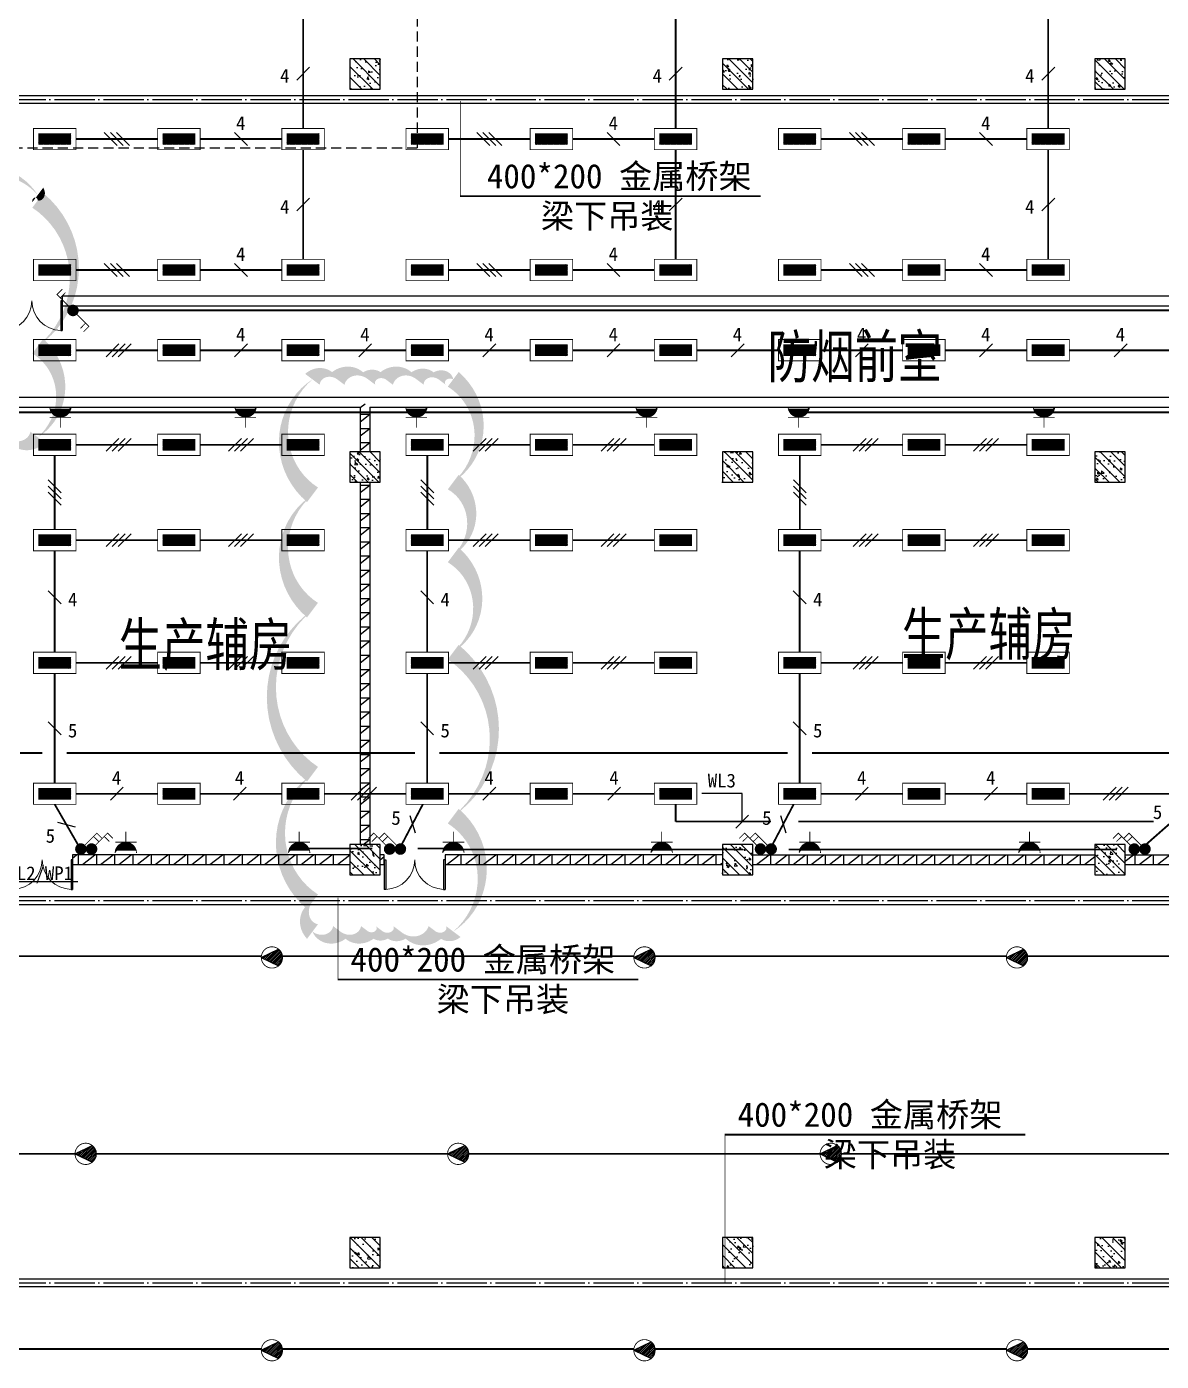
# Model space of a CAD drawing. Header units: millimetres. Extents: x -633009578 to 5705885, y -633235091 to 2571734.
# Drawn here: x 2865463 to 2893484, y 2086050 to 2119006 of the extents above; entities that cross this region are included whole.
import ezdxf

# ---------------------------------------------------------------- set-up
doc = ezdxf.new("R2010")
doc.units = ezdxf.units.MM
doc.header["$LTSCALE"] = 1000
doc.header["$MEASUREMENT"] = 0
doc.linetypes.add('DOTE', pattern=[2.4200000000000004, 2, -0.2, 0.02, -0.2])
doc.linetypes.add('HIDDEN', pattern=[0.375, 0.25, -0.125])
doc.layers.get('0').update_dxf_attribs({"color": 9})
for name, color, linetype in [('3T_WOOD', 21, 'Continuous'), ('A-ABOV(投影线)', 154, 'HIDDEN'), ('A-COLUM(柱)', 255, 'Continuous'), ('A-DOOR(门）', 4, 'Continuous'), ('A-HATH(填充)', 8, 'Continuous'), ('A-TEXT(房间)', 243, 'Continuous'), ('A-WALL(墙)', 255, 'Continuous'), ('DIM_MODI', 6, 'Continuous'), ('电-强电平面-标注', 3, 'Continuous'), ('电-强电平面-线缆', 3, 'Continuous'), ('电-桥架', 4, 'Continuous'), ('设备-插座', 3, 'Continuous'), ('设备-照明', 3, 'Continuous'), ('设备-箱柜', 3, 'Continuous')]:
    doc.layers.add(name, color=color, linetype=linetype)
doc.styles.add('_TCH', font='simhei.ttf', dxfattribs={"width": 0.75, "bigfont": 'hztxt.shx'})
doc.styles.add('ELEC-DIM', font='simhei.ttf')
doc.styles.add('IDQSTYLE', font='simhei.ttf', dxfattribs={"width": 0.707, "bigfont": 'hztxt.shx'})
pattern_1 = [(0, (-1310557.920547368, -13.22285339003429), (0, 350), []), (37.875, (-1310157.920547368, -13.22285339003429), (-169.61527734408, 218.0766567528281), []), (90, (-1310157.920547368, -13.22285339003429), (-450, 2.755455298081545e-14), [])]

# ---------------------------------------------------------------- blocks, each defined once
blk = doc.blocks.new('$DorLib2D$00000002')
for p, q in [((-0.5, -5.684341886080802e-17), (-0.5000000000000007, 0.4875)), ((-0.4750000000000007, 0.4875), (-0.5000000000000007, 0.4875)), ((-0.475, -2.842170943040401e-17), (-0.4750000000000007, 0.4875)), ((0.475, -2.842170943040401e-17), (0.4750000000000007, 0.4875)), ((0.4750000000000007, 0.4875), (0.5000000000000007, 0.4875)), ((0.5, -5.684341886080802e-17), (0.5000000000000007, 0.4875)), ((-0.5, -5.684341886080802e-17), (-0.475, -2.842170943040401e-17)), ((0.5, -5.684341886080802e-17), (0.475, -2.842170943040401e-17))]:
    blk.add_line(p, q)
at = {"lineweight": 13}
for centre, start, end in [((-0.4875, -4.263256414560601e-17), 0, 88.53071641864632), ((0.4875, -4.263256414560601e-17), 91.4692835813537, 180)]:
    blk.add_arc(centre, 0.4875, start, end, dxfattribs=at)
blk = doc.blocks.new('_FZH')
h = blk.add_hatch()
h.set_pattern_fill('钢筋混凝土', color=256, scale=0.1, style=0)
h.set_pattern_definition([(45, (0, 0), (-0.1767766952966369, 0.1767766952966369), []), (50, (0, 0), (0.7172601826007535, -0.06275213498259512), [0.07500000000000001, -0.8250000000000001]), (355, (0, 0), (-0.138751333613, 0.7521921337000119), [0.06, -0.66]), (100.4514, (0.05977168000000001, -0.00522934), (0.5785093817140216, 0.6894395420609536), [0.06374019, -0.701142112]), (46.1842, (0, 0.2), (1.067241048625645, -0.1655190143290181), [0.1125, -1.2375]), (96.6356, (0.088936745, 0.186206693), (0.9346627055487033, 0.9741178709004418), [0.095610288, -1.051713]), (351.1842, (0, 0.2), (0.9346619451336272, 0.9741186009253247), [0.09000000000000001, -0.9900000000000001]), (21, (0.1, 0.15), (0.5969070521184617, -0.4026188906653388), [0.07500000000000001, -0.8250000000000001]), (326, (0.1, 0.15), (0.2433153319215824, 0.7251500450468529), [0.06, -0.66]), (71.4514, (0.149742233, 0.116448394), (0.84022262858149, 0.3225304967099524), [0.06374019, -0.701142112]), (37.50000000000001, (0, 0), (0.01215985531729062, 0.3328938538313115), [0, -0.652, 0, -0.67, 0, -0.6625000000000001]), (7.499999999999999, (0, 0), (0.2630695374421486, 0.3944117118823603), [0, -0.382, 0, -0.637, 0, -0.2525]), (-32.5, (-0.223, 0), (0.533822436172409, -0.02255487173437976), [0, -0.25, 0, -0.78, 0, -1.035]), (-42.5, (-0.323, 0), (0.5831861693423862, 0.1001049823323177), [0, -0.325, 0, -0.518, 0, -0.735])])
h.paths.add_polyline_path([(-0.5, -0.5), (0.5, -0.5), (0.5, 0.5), (-0.5, 0.5)])
blk.add_lwpolyline([(-0.5, -0.5), (0.5, -0.5), (0.5, 0.5), (-0.5, 0.5)], close=True)
blk = doc.blocks.new('9-29-1')
at = {"layer": 'A-HATH(填充)'}
h = blk.add_hatch(dxfattribs=at)
h.set_pattern_fill('空心砖', color=256, scale=100, style=0)
h.set_pattern_definition(pattern_1)
h.paths.add_polyline_path([(1217820.59828838, 1430532.113137866), (1218060.598288303, 1430532.113137866), (1218060.598288144, 1431637.113137873), (1217940.598288316, 1431717.113137871), (1217820.598288449, 1431637.113137874)])
h = blk.add_hatch(dxfattribs=at)
h.set_pattern_fill('空心砖', color=256, scale=100, style=0)
h.set_pattern_definition(pattern_1)
h.paths.add_polyline_path([(1217820.598288388, 1420832.113137866), (1218060.598288337, 1420832.113137866), (1218060.598288335, 1429782.113137866), (1217820.598288335, 1429782.113137866)])
h = blk.add_hatch(dxfattribs=at)
h.set_pattern_fill('空心砖', color=256, scale=100, style=0)
h.set_pattern_definition(pattern_1)
h.paths.add_polyline_path([(1217565.598288357, 1420337.113137866), (1217565.598288357, 1420577.113137873), (1210715.598288081, 1420577.113137853), (1210715.598288081, 1420337.113137874)])
h = blk.add_hatch(dxfattribs=at)
h.set_pattern_fill('空心砖', color=256, scale=100, style=0)
h.set_pattern_definition(pattern_1)
h.paths.add_polyline_path([(1218315.598288357, 1420577.113137872), (1218315.598288357, 1420337.113137872), (1218415.598288589, 1420337.113137874), (1218415.598288589, 1420577.113137872)])
h = blk.add_hatch(dxfattribs=at)
h.set_pattern_fill('空心砖', color=256, scale=100, style=0)
h.set_pattern_definition(pattern_1)
h.paths.add_polyline_path([(1226765.598288357, 1420337.113137866), (1226765.598288357, 1420577.113137866), (1219915.598288589, 1420577.11313787), (1219915.598288589, 1420337.113137874)])
h = blk.add_hatch(dxfattribs=at)
h.set_pattern_fill('空心砖', color=256, scale=100, style=0)
h.set_pattern_definition(pattern_1)
h.paths.add_polyline_path([(1235965.598288357, 1420337.113137866), (1235965.598288357, 1420577.113137866), (1227515.598288357, 1420577.113137866), (1227515.598288357, 1420337.113137866)])
h = blk.add_hatch(dxfattribs=at)
h.set_pattern_fill('空心砖', color=256, scale=100, style=0)
h.set_pattern_definition(pattern_1)
h.paths.add_polyline_path([(1245665.598288357, 1420337.113137866), (1245665.598288357, 1420577.113137866), (1236715.598288357, 1420577.113137866), (1236715.598288357, 1420337.113137866)])
at = {"layer": 'A-ABOV(投影线)'}
blk.add_lwpolyline([(1183727.619383453, 1438041.098957102), (1219238.241420283, 1438036.654649414), (1219238.241420283, 1448487.250465113), (1183727.619383453, 1448491.694772801)], close=True, dxfattribs=at)
at = {"layer": 'A-WALL(墙)'}
for p, q in [((1245920.598288569, 1434377.113137873), (1210460.59828859, 1434377.113137864)), ((1210460.59828859, 1434377.113137864), (1210460.59828859, 1434137.113137859)), ((1210460.59828859, 1434137.113137859), (1246160.598288244, 1434137.11313786)), ((1208740.598288357, 1431637.113137866), (1217820.598288449, 1431637.113137874)), ((1208860.598288334, 1431877.113137874), (1217940.598288357, 1431877.113137866)), ((1217820.598288449, 1431637.113137874), (1217820.598288335, 1430532.113137495)), ((1217940.598288357, 1431877.113137866), (1246160.598288453, 1431877.113137873)), ((1218060.598288144, 1431637.113137873), (1245920.598288148, 1431637.113137873)), ((1218060.598288144, 1431637.113137873), (1218060.598288145, 1430532.113137495)), ((1217820.598288335, 1429782.113137866), (1217820.598288361, 1420832.113137495)), ((1218060.598288335, 1429782.113137866), (1218060.598288338, 1420832.113137495)), ((1217565.598288569, 1420577.113137895), (1210715.598288081, 1420577.113137853)), ((1210715.598288081, 1420577.113137853), (1210715.598288081, 1420337.113137874)), ((1218415.598288589, 1420577.113137872), (1218315.598287918, 1420577.11313893)), ((1218415.598288589, 1420337.113137874), (1218415.598288589, 1420577.113137872)), ((1226765.598288569, 1420577.113137841), (1219915.598288589, 1420577.11313787)), ((1219915.598288589, 1420577.11313787), (1219915.598288589, 1420337.113137874)), ((1227515.598287918, 1420577.113137874), (1235965.598288569, 1420577.113137851)), ((1236715.598288569, 1420577.113137871), (1245665.598287918, 1420577.113137873)), ((1210715.598288081, 1420337.113137874), (1217565.598288569, 1420337.113137876)), ((1218315.598287918, 1420337.113137856), (1218415.598288589, 1420337.113137874)), ((1219915.598288589, 1420337.113137874), (1226765.598288569, 1420337.113137877)), ((1227515.598287918, 1420337.113137874), (1235965.598288569, 1420337.113137863)), ((1236715.598288569, 1420337.113137871), (1245665.598287918, 1420337.113137868))]:
    blk.add_line(p, q, dxfattribs=at)
at = {"layer": 'DIM_MODI'}
for points in [[(1201726.381430959, 1436873.163685239, 0, 450, 0.5), (1201726.381430959, 1433723.163685239, 0, 450, 0.5), (1201726.381430959, 1430890.018079459, 0, 450, 0.5), (1203676.381430959, 1430890.018079459, 0, 450, 0.5), (1205926.381430959, 1430890.018079459, 0, 450, 0.5), (1209076.381430959, 1430890.018079459, 0, 450, 0.5), (1209857.257280068, 1430890.018079459, 0, 450, 0.5), (1209857.257280068, 1433140.018079459, 0, 450, 0.5), (1209857.257280068, 1436740.018079459, 0, 450, 0.5), (1209857.257280068, 1436873.163685239, 0, 450, 0.5), (1207457.257280068, 1436873.163685239, 0, 450, 0.5), (1205657.257280068, 1436873.163685239, 0, 450, 0.5), (1203707.257280068, 1436873.163685239, 0, 450, 0.5), (1201757.257280068, 1436873.163685239, 0, 450, 0.5)], [(1216641.857232352, 1432320.424516912, 0, 450, 0.5), (1216641.857232352, 1429470.424516912, 0, 450, 0.5), (1216641.857232352, 1426620.424516912, 0, 450, 0.5), (1216641.857232352, 1422570.424516912, 0, 450, 0.5), (1216641.857232352, 1419420.424516912, 0, 450, 0.5), (1216641.857232352, 1418684.512314187, 0, 450, 0.5), (1217331.040068962, 1418684.512314187, 0, 450, 0.5), (1218020.222905572, 1418684.512314187, 0, 450, 0.5), (1218382.950714314, 1418684.512314187, 0, 450, 0.5), (1218818.224084805, 1418684.512314187, 0, 450, 0.5), (1219688.770825786, 1418684.512314187, 0, 450, 0.5), (1220118.595078654, 1418684.512314187, 0, 450, 0.5), (1220118.595078654, 1421534.512314187, 0, 450, 0.5), (1220118.595078654, 1425584.512314187, 0, 450, 0.5), (1220118.595078654, 1427984.512314187, 0, 450, 0.5), (1220118.595078654, 1429784.512314187, 0, 450, 0.5), (1220118.595078654, 1432320.424516912, 0, 450, 0.5), (1219755.867269912, 1432320.424516912, 0, 450, 0.5), (1219211.775556799, 1432320.424516912, 0, 450, 0.5), (1218450.04715844, 1432320.424516912, 0, 450, 0.5), (1218014.77378795, 1432320.424516912, 0, 450, 0.5), (1217253.045389591, 1432320.424516912, 0, 450, 0.5)]]:
    blk.add_lwpolyline(points, format="xyseb", close=True, dxfattribs=at)
at = {"layer": 'A-COLUM(柱)', "xscale": 750, "yscale": 750, "zscale": 750, "rotation": 270}
for p in [(1217940.598288357, 1439857.113137866), (1227140.598288357, 1439857.113137866), (1236340.598288357, 1439857.113137866), (1217940.598288357, 1430157.113137866), (1227140.598288357, 1430157.113137866), (1236340.598288357, 1430157.113137866), (1217940.598288357, 1420457.113137866), (1227140.598288357, 1420457.113137866), (1236340.598288357, 1420457.113137866), (1217940.598288357, 1410757.113137866), (1227140.598288357, 1410757.113137866), (1236340.598288357, 1410757.113137866)]:
    blk.add_blockref('_FZH', p, dxfattribs=at)
at = {"layer": 'A-DOOR(门）', "xscale": -1500, "yscale": 1500, "zscale": 1500, "rotation": 180}
blk.add_blockref('$DorLib2D$00000002', (1209710.598288395, 1434257.113137866), dxfattribs=at)
at = {"layer": 'A-DOOR(门）', "extrusion": (0, 0, -1), "xscale": -1500, "yscale": 1500, "zscale": 1500, "rotation": 180}
for p in [(-1209965.598288465, 1420457.113137866), (-1219165.598288465, 1420457.113137866)]:
    blk.add_blockref('$DorLib2D$00000002', p, dxfattribs=at)
at = {"layer": 'A-TEXT(房间)', "style": '_TCH', "width": 0.75}
for s, p in [('防烟前室', (1227880.823983171, 1432359.770504047)), ('生产辅房', (1231190.218454081, 1425504.572088678)), ('生产辅房', (1211850.401547564, 1425247.503696461))]:
    blk.add_text(s, height=1050, dxfattribs=at).set_placement(p)
blk = doc.blocks.new('*X285')
at = {"color": 0, "linetype": 'Continuous'}
for p, q in [((162.2878715788766, 154.9339610545365), (164.4937876543064, 157.1398771299663)), ((159.595646846908, 156.7672197221619), (159.6233466819307, 156.7949195571846)), ((159.6640079704214, 156.5527381332005), (159.9061893944054, 156.7949195571846)), ((159.747532531186, 156.3534199814905), (160.18903210688, 156.7949195571846)), ((159.8446775338837, 156.1677222717137), (160.4718748193546, 156.7949195571846)), ((159.9544025265515, 155.9946045519069), (160.7547175318292, 156.7949195571846)), ((160.0760273856543, 155.833386698535), (161.0375602443038, 156.7949195571846)), ((160.2091522122192, 155.6836688126253), (161.3204029567785, 156.7949195571846)), ((160.3536147760518, 155.5452886639833), (161.6032456692531, 156.7949195571846)), ((160.5094741859558, 155.4183053614127), (161.8860883817277, 156.7949195571846)), ((160.6770167777584, 155.3030052407406), (162.1689310942023, 156.7949195571846)), ((160.8567856433337, 155.1999313938414), (162.451773806677, 156.7949195571846)), ((161.0496413096342, 155.1099443476672), (162.7346165191516, 156.7949195571846)), ((161.2568708631404, 155.0343311886988), (163.0174592316262, 156.7949195571846)), ((161.4803825063601, 154.9750001194438), (163.3003019441008, 156.7949195571846)), ((161.7230685552892, 154.9348434558983), (163.5831446565754, 156.7949195571846)), ((161.9895441276247, 154.9184763157592), (163.86598736905, 156.7949195571846)), ((162.6346011340941, 154.9978478972794), (164.4299008115636, 156.7931475747489)), ((163.0778250055067, 155.1582290562173), (164.2695196526256, 156.3499237033363))]:
    blk.add_line(p, q, dxfattribs=at)
blk = doc.blocks.new('HC001597')
at = {"color": 0, "linetype": 'Continuous', "const_width": 0.2}
for points in [[(0, 1.876521703951876), (0, 4.376521703951876)], [(2.549372027147328, 1.900129832397506), (-2.483025305961492, 1.900129832397506)], [(2.421006983541884, 0), (-2.421006983541884, 0)]]:
    blk.add_lwpolyline(points, dxfattribs=at)
blk.add_lwpolyline([(2.5, -0.6234782960481243, 0.1989123673796542), (1.76776695296634, 1.144288656918215, 0.1989123673796558), (4.205349176516791e-17, 1.876521703951876, 0.1989123673796558), (-1.76776695296634, 1.144288656918216, 0.1989123673796542), (-2.5, -0.6234782960481239)], format="xyb", dxfattribs=at)
at = {"color": 0, "linetype": 'Continuous', "rotation": 180}
blk.add_blockref('*X285', (162.0093508556101, 156.7949195571846), dxfattribs=at)
at = {"color": 0, "style": 'IDQSTYLE', "width": 0.7}
blk.add_attdef('PSFHATT', (4.549372027147328, -0.6234783060481244), '', height=2.5, dxfattribs=at)
blk = doc.blocks.new('*X353')
at = {"color": 0, "linetype": 'Continuous'}
for p, q in [((277.1059544658493, 221.9516255332986), (279.536990929048, 224.3826619964973)), ((277.1059544658493, 222.2344682457732), (279.2541482165735, 224.3826619964973)), ((277.1059544658493, 222.5173109582479), (278.9713055040988, 224.3826619964973)), ((277.1059544658493, 222.8001536707225), (278.6884627916242, 224.3826619964973)), ((277.1059544658493, 223.0829963831971), (278.4056200791496, 224.3826619964973)), ((277.1059544658493, 223.3658390956717), (278.122777366675, 224.3826619964973)), ((277.1059544658493, 223.6486818081463), (277.8399346542004, 224.3826619964973)), ((277.1059544658493, 223.9315245206209), (277.5570919417257, 224.3826619964973)), ((277.1059544658493, 224.2143672330955), (277.2742492292511, 224.3826619964973)), ((277.3198336415227, 221.8826619964973), (279.8198336415227, 224.3826619964973)), ((277.6026763539973, 221.8826619964973), (280.1026763539973, 224.3826619964973)), ((277.8855190664719, 221.8826619964973), (280.3855190664719, 224.3826619964973)), ((278.1683617789465, 221.8826619964973), (280.6683617789466, 224.3826619964973)), ((278.4512044914212, 221.8826619964973), (280.9512044914212, 224.3826619964973)), ((278.7340472038958, 221.8826619964973), (281.2340472038958, 224.3826619964973)), ((279.0168899163704, 221.8826619964973), (281.5168899163704, 224.3826619964973)), ((279.299732628845, 221.8826619964973), (281.799732628845, 224.3826619964973)), ((279.5825753413196, 221.8826619964973), (282.0825753413196, 224.3826619964973)), ((279.8654180537943, 221.8826619964973), (282.3654180537943, 224.3826619964973)), ((280.1482607662689, 221.8826619964973), (282.6482607662689, 224.3826619964973)), ((280.4311034787435, 221.8826619964973), (282.9311034787435, 224.3826619964973)), ((280.7139461912181, 221.8826619964973), (283.2139461912181, 224.3826619964973)), ((280.9967889036927, 221.8826619964973), (283.4967889036927, 224.3826619964973)), ((281.2796316161674, 221.8826619964973), (283.7796316161674, 224.3826619964973)), ((281.5624743286419, 221.8826619964973), (284.062474328642, 224.3826619964973)), ((281.8453170411166, 221.8826619964973), (284.3453170411166, 224.3826619964973)), ((282.1281597535912, 221.8826619964973), (284.6059544658494, 224.3604567087555)), ((282.4110024660658, 221.8826619964973), (284.6059544658494, 224.0776139962809)), ((282.6938451785405, 221.8826619964973), (284.6059544658494, 223.7947712838063)), ((282.976687891015, 221.8826619964973), (284.6059544658494, 223.5119285713317)), ((283.2595306034897, 221.8826619964973), (284.6059544658494, 223.229085858857)), ((283.5423733159643, 221.8826619964973), (284.6059544658494, 222.9462431463824)), ((283.8252160284389, 221.8826619964973), (284.6059544658494, 222.6634004339078)), ((284.1080587409135, 221.8826619964973), (284.6059544658494, 222.3805577214332)), ((284.3909014533882, 221.8826619964973), (284.6059544658494, 222.0977150089586))]:
    blk.add_line(p, q, dxfattribs=at)
blk = doc.blocks.new('HC000062')
at = {"color": 0, "linetype": 'Continuous', "const_width": 0.2}
for points in [[(-4.97662087547036, 2.499999999999943), (5.023379124529697, 2.499999999999943), (5.023379124529697, -2.500000000000057), (-4.97662087547036, -2.500000000000057), (-4.97662087547036, 2.499999999999943)], [(-3.72662087547036, 1.25), (-3.72662087547036, -1.250000000000057), (3.773379124529697, -1.250000000000057), (3.773379124529697, 1.25), (-3.72662087547036, 1.25)]]:
    blk.add_lwpolyline(points, dxfattribs=at)
at = {"color": 0, "linetype": 'Continuous'}
blk.add_blockref('*X353', (-280.8325753413197, -223.1326619964974), dxfattribs=at)
at = {"color": 0, "style": 'IDQSTYLE', "width": 0.7}
blk.add_attdef('PSFHATT', (7.023379124529697, -2.500000000000057), '', height=2.5, dxfattribs=at)
blk = doc.blocks.new('*X157')
at = {"color": 0, "linetype": 'Continuous'}
for p, q in [((261.9988066744281, 135.850956910748), (263.2375091559566, 137.0896593922765)), ((262.0234026256783, 135.5927101495236), (263.4957559171792, 137.0650634410244)), ((262.0463461952987, 136.1813391440932), (262.9071269225657, 137.0421198713602)), ((262.0884022348038, 135.3748670461744), (263.7135990205094, 137.00006383188)), ((262.1829592200917, 135.1865813189878), (263.9018847477136, 136.9055068466096)), ((262.3023466942452, 135.0231260806666), (264.0653399860179, 136.7861193724393)), ((262.4446987243758, 134.8826353983226), (264.205830668362, 136.6437673423088)), ((262.6100901587723, 134.7651841202445), (264.3232819464568, 136.478375907929)), ((262.8005700291263, 134.6728212781239), (264.4156447885779, 136.2878960375755)), ((263.0211904412342, 134.6105989777572), (264.4778670889456, 136.0672756254685)), ((263.2836307586351, 134.5901965826834), (264.4982694840214, 135.8048353080697)), ((263.6234742990336, 134.6471974106073), (264.4412686561033, 135.464991767677))]:
    blk.add_line(p, q, dxfattribs=at)
blk = doc.blocks.new('HC000107')
at = {"color": 0, "linetype": 'Continuous', "const_width": 0.2}
for points in [[(0.8838834764831067, 2.133883476483163), (3.75, 5), (5, 3.75)], [(2.898879886034138, 4.275409520972289), (4.191507707965854, 3.019373591507303)]]:
    blk.add_lwpolyline(points, dxfattribs=at)
blk.add_lwpolyline([(0.88388347648322, 0.3661165235168934, 0.1989123673796338), (1.249999999999944, 1.250000000000057, 0.1989123673796269), (0.8838834764831636, 2.13388347648322, 0.1989123673796352), (4.172009959724221e-16, 2.5, 0.1989123673796539), (-0.8838834764831627, 2.13388347648322, 0.1989123673796721), (-1.250000000000056, 1.250000000000057, 0.1989123673796564), (-0.8838834764832764, 0.3661165235168368, 0.198912367379673), (0, 0, 0.198912367379652)], format="xyb", close=True, dxfattribs=at)
at = {"color": 0, "linetype": 'Continuous'}
blk.add_blockref('*X157', (-263.2487560761182, -134.5897099905746), dxfattribs=at)
at = {"color": 0, "style": 'IDQSTYLE', "width": 0.7}
blk.add_attdef('PSFHATT', (7, -1e-08), '', height=2.5, dxfattribs=at)
blk = doc.blocks.new('*X108')
at = {"color": 0}
for p, q in [((136.9442745227961, 111.0641663313685), (139.0673631525579, 113.1872549611303)), ((137.2297022114799, 110.9253299513403), (139.8744412620303, 113.5700690018908)), ((137.5151299001637, 110.7864935713122), (140.0984677542244, 113.3698314253729)), ((137.8005575888474, 110.647657191284), (140.296945436022, 113.1440450384586)), ((136.0879914567448, 111.480675471453), (136.5891116047425, 111.9817956194506)), ((136.3734191454286, 111.3418390914248), (137.4151954540143, 112.3836154000105)), ((136.6588468341124, 111.2030027113966), (138.2412793032861, 112.7854351805704)), ((138.0859852775312, 110.5088208112558), (140.4692639236895, 112.8920994574141)), ((138.371412966215, 110.3699844312277), (140.613526567314, 112.6120980323267)), ((138.6568406548987, 110.2311480511995), (140.7260447237948, 112.3003521200956)), ((138.9422683435825, 110.0923116711714), (140.8001002526411, 111.9501435802299)), ((139.2276960322663, 109.9534752911432), (140.8226944263358, 111.5484736852127)), ((139.51312372095, 109.814638911115), (140.7634411569734, 111.0649563471384)), ((139.7985514096338, 109.6758025310869), (140.4970677059702, 110.3743188274233))]:
    blk.add_line(p, q, dxfattribs=at)
blk = doc.blocks.new('HC000092')
at = {"color": 0}
for p, q in [((-2.500000000000142, -1.989519660128281e-13), (1.543345329370851, 1.966744821857574)), ((-2.500000000000142, 1.989519660128281e-13), (1.543345329370851, -1.966744821857574))]:
    blk.add_line(p, q, dxfattribs=at)
at = {"color": 0, "linetype": 'Continuous', "const_width": 0.2}
blk.add_lwpolyline([(-1.7677669529659, -1.767766952965502, 0.1989123673796719), (-1.431228860470851e-13, -2.499999999999062, 0.1989123673796543), (1.767766952965616, -1.767766952965502, 0.1989123673796617), (2.499999999999858, 9.379164112033322e-13, 0.1989123673796613), (1.767766952965616, 1.767766952967264, 0.198912367379653), (-1.416224044503017e-13, 2.500000000000938, 0.1989123673796648), (-1.767766952965899, 1.767766952967265, 0.1989123673796613), (-2.500000000000142, 9.381115404892809e-13, 0.1989123673796762)], format="xyb", close=True, dxfattribs=at)
at = {"color": 0}
blk.add_arc((0, 0), 2.499999999999059, 308.1220102505408, 51.8779897494594, dxfattribs=at)
blk.add_blockref('*X108', (-138.3234359480451, -111.609359304874), dxfattribs=at)
at = {"color": 0, "style": 'IDQSTYLE', "width": 0.7}
blk.add_attdef('PSFHATT', (4.500000009999858, -2.500000009999062), '', height=2.5, dxfattribs=at)

msp = doc.modelspace()

# ---------------------------------------------------------------- linework, layer by layer
at = {"layer": '电-强电平面-标注'}
for p, q in [((2872132.471288846, 2117688.753000126), (2872450.66934038, 2118006.951051658)), ((2881332.471288846, 2117688.753000126), (2881650.66934038, 2118006.951051658)), ((2890532.471288846, 2117688.753000126), (2890850.66934038, 2118006.951051658)), ((2867380.01648077, 2116390.284384992), (2867698.214532305, 2116072.08633346)), ((2867530.01648077, 2116390.284384992), (2867848.214532305, 2116072.08633346)), ((2867680.01648077, 2116390.284384992), (2867998.214532305, 2116072.08633346)), ((2870596.683147438, 2116390.284384993), (2870914.881198971, 2116072.086333459)), ((2876580.01648077, 2116390.284384992), (2876898.214532305, 2116072.08633346)), ((2876730.01648077, 2116390.284384992), (2877048.214532305, 2116072.08633346)), ((2876880.01648077, 2116390.284384992), (2877198.214532305, 2116072.08633346)), ((2879796.683147438, 2116390.284384993), (2880114.881198971, 2116072.086333459)), ((2885780.01648077, 2116390.284384992), (2886098.214532305, 2116072.08633346)), ((2885930.01648077, 2116390.284384992), (2886248.214532305, 2116072.08633346)), ((2886080.01648077, 2116390.284384992), (2886398.214532305, 2116072.08633346)), ((2888996.683147438, 2116390.284384993), (2889314.881198971, 2116072.086333459)), ((2872132.471288846, 2114455.419666793), (2872450.66934038, 2114773.617718325)), ((2881332.471288846, 2114455.419666793), (2881650.66934038, 2114773.617718325)), ((2890532.471288846, 2114455.419666793), (2890850.66934038, 2114773.617718325)), ((2867380.01648077, 2113156.951051659), (2867698.214532305, 2112838.753000126)), ((2867530.01648077, 2113156.951051659), (2867848.214532305, 2112838.753000126)), ((2867680.01648077, 2113156.951051659), (2867998.214532305, 2112838.753000126)), ((2870596.683147438, 2113156.951051659), (2870914.881198971, 2112838.753000125)), ((2876580.01648077, 2113156.951051659), (2876898.214532305, 2112838.753000126)), ((2876730.01648077, 2113156.951051659), (2877048.214532305, 2112838.753000126)), ((2876880.01648077, 2113156.951051659), (2877198.214532305, 2112838.753000126)), ((2879796.683147438, 2113156.951051659), (2880114.881198971, 2112838.753000125)), ((2885780.01648077, 2113156.951051659), (2886098.214532305, 2112838.753000126)), ((2885930.01648077, 2113156.951051659), (2886248.214532305, 2112838.753000126)), ((2886080.01648077, 2113156.951051659), (2886398.214532305, 2112838.753000126)), ((2888996.683147438, 2113156.951051659), (2889314.881198971, 2112838.753000125)), ((2867741.381198518, 2111172.599025766), (2867423.183146983, 2110854.400974233)), ((2867891.381198518, 2111172.599025766), (2867573.183146983, 2110854.400974233)), ((2868041.381198518, 2111172.599025766), (2867723.183146983, 2110854.400974233)), ((2870914.881198533, 2111172.599025767), (2870596.683147, 2110854.400974232)), ((2873981.54786519, 2111172.599025767), (2873663.349813657, 2110854.400974232)), ((2877048.214531846, 2111172.599025767), (2876730.016480314, 2110854.400974232)), ((2880114.881198533, 2111172.599025767), (2879796.683147, 2110854.400974232)), ((2883181.54786519, 2111172.599025767), (2882863.349813657, 2110854.400974232)), ((2886248.214531846, 2111172.599025767), (2885930.016480314, 2110854.400974232)), ((2889314.881198533, 2111172.599025767), (2888996.683147, 2110854.400974232)), ((2892637.734099571, 2111172.599025767), (2892319.536048038, 2110854.400974232)), ((2867741.381198518, 2108840.784385106), (2867423.183146983, 2108522.586333573)), ((2867891.381198518, 2108840.784385106), (2867573.183146983, 2108522.586333573)), ((2868041.381198518, 2108840.784385106), (2867723.183146983, 2108522.586333573)), ((2870764.881198518, 2108840.784385106), (2870446.683146983, 2108522.586333573)), ((2870914.881198518, 2108840.784385106), (2870596.683146983, 2108522.586333573)), ((2871064.881198518, 2108840.784385106), (2870746.683146983, 2108522.586333573)), ((2876807.881198518, 2108840.784385106), (2876489.683146983, 2108522.586333573)), ((2876957.881198518, 2108840.784385106), (2876639.683146983, 2108522.586333573)), ((2877107.881198518, 2108840.784385106), (2876789.683146983, 2108522.586333573)), ((2879964.881198518, 2108840.784385106), (2879646.683146983, 2108522.586333573)), ((2880114.881198518, 2108840.784385106), (2879796.683146983, 2108522.586333573)), ((2880264.881198518, 2108840.784385106), (2879946.683146983, 2108522.586333573)), ((2886191.881198518, 2108840.784385106), (2885873.683146983, 2108522.586333573)), ((2886341.881198518, 2108840.784385106), (2886023.683146983, 2108522.586333573)), ((2886491.881198518, 2108840.784385106), (2886173.683146983, 2108522.586333573)), ((2889164.881198518, 2108840.784385106), (2888846.683146983, 2108522.586333573)), ((2889314.881198518, 2108840.784385106), (2888996.683146983, 2108522.586333573)), ((2889464.881198518, 2108840.784385106), (2889146.683146983, 2108522.586333573)), ((2865996.68314697, 2107813.034385116), (2866314.881198503, 2107494.836333582)), ((2865996.68314697, 2107663.034385116), (2866314.881198503, 2107344.836333582)), ((2875196.68314697, 2107813.034385116), (2875514.881198503, 2107494.836333582)), ((2875196.68314697, 2107663.034385116), (2875514.881198503, 2107344.836333582)), ((2884396.68314697, 2107813.034385116), (2884714.881198503, 2107494.836333582)), ((2884396.68314697, 2107663.034385116), (2884714.881198503, 2107344.836333582)), ((2865996.68314697, 2107513.034385116), (2866314.881198503, 2107194.836333582)), ((2875196.68314697, 2107513.034385116), (2875514.881198503, 2107194.836333582)), ((2884396.68314697, 2107513.034385116), (2884714.881198503, 2107194.836333582)), ((2867741.381198518, 2106485.284385106), (2867423.183146983, 2106167.086333573)), ((2867891.381198518, 2106485.284385106), (2867573.183146983, 2106167.086333573)), ((2868041.381198518, 2106485.284385106), (2867723.183146983, 2106167.086333573)), ((2870764.881198518, 2106485.284385106), (2870446.683146983, 2106167.086333573)), ((2870914.881198518, 2106485.284385106), (2870596.683146983, 2106167.086333573)), ((2871064.881198518, 2106485.284385106), (2870746.683146983, 2106167.086333573)), ((2876807.881198518, 2106485.284385106), (2876489.683146983, 2106167.086333573)), ((2876957.881198518, 2106485.284385106), (2876639.683146983, 2106167.086333573)), ((2877107.881198518, 2106485.284385106), (2876789.683146983, 2106167.086333573)), ((2879964.881198518, 2106485.284385106), (2879646.683146983, 2106167.086333573)), ((2880114.881198518, 2106485.284385106), (2879796.683146983, 2106167.086333573)), ((2880264.881198518, 2106485.284385106), (2879946.683146983, 2106167.086333573)), ((2886191.881198518, 2106485.284385106), (2885873.683146983, 2106167.086333573)), ((2886341.881198518, 2106485.284385106), (2886023.683146983, 2106167.086333573)), ((2886491.881198518, 2106485.284385106), (2886173.683146983, 2106167.086333573)), ((2889164.881198518, 2106485.284385106), (2888846.683146983, 2106167.086333573)), ((2889314.881198518, 2106485.284385106), (2888996.683146983, 2106167.086333573)), ((2889464.881198518, 2106485.284385106), (2889146.683146983, 2106167.086333573)), ((2866312.426390443, 2104755.419666906), (2865994.228338908, 2105073.617718439)), ((2875512.426390443, 2104755.419666906), (2875194.228338908, 2105073.617718439)), ((2884712.426390443, 2104755.419666906), (2884394.228338908, 2105073.617718439)), ((2867741.381198518, 2103456.951051773), (2867423.183146983, 2103138.753000239)), ((2867891.381198518, 2103456.951051773), (2867573.183146983, 2103138.753000239)), ((2868041.381198518, 2103456.951051773), (2867723.183146983, 2103138.753000239)), ((2870764.881198518, 2103456.951051773), (2870446.683146983, 2103138.753000239)), ((2870914.881198518, 2103456.951051773), (2870596.683146983, 2103138.753000239)), ((2871064.881198518, 2103456.951051773), (2870746.683146983, 2103138.753000239)), ((2876807.881198518, 2103456.951051773), (2876489.683146983, 2103138.753000239)), ((2876957.881198518, 2103456.951051773), (2876639.683146983, 2103138.753000239)), ((2877107.881198518, 2103456.951051773), (2876789.683146983, 2103138.753000239)), ((2879964.881198518, 2103456.951051773), (2879646.683146983, 2103138.753000239)), ((2880114.881198518, 2103456.951051773), (2879796.683146983, 2103138.753000239)), ((2880264.881198518, 2103456.951051773), (2879946.683146983, 2103138.753000239)), ((2886191.881198518, 2103456.951051773), (2885873.683146983, 2103138.753000239)), ((2886341.881198518, 2103456.951051773), (2886023.683146983, 2103138.753000239)), ((2886491.881198518, 2103456.951051773), (2886173.683146983, 2103138.753000239)), ((2889164.881198518, 2103456.951051773), (2888846.683146983, 2103138.753000239)), ((2889314.881198518, 2103456.951051773), (2888996.683146983, 2103138.753000239)), ((2889464.881198518, 2103456.951051773), (2889146.683146983, 2103138.753000239)), ((2866312.426390443, 2101522.086333573), (2865994.228338908, 2101840.284385106)), ((2875512.426390443, 2101522.086333573), (2875194.228338908, 2101840.284385106)), ((2884712.426390443, 2101522.086333573), (2884394.228338908, 2101840.284385106)), ((2867848.21453185, 2100223.61771844), (2867530.016480317, 2099905.419666905)), ((2870885.21453185, 2100223.61771844), (2870567.016480317, 2099905.419666905)), ((2873798.381198518, 2100223.617718439), (2873480.183146983, 2099905.419666906)), ((2873948.381198518, 2100223.617718439), (2873630.183146983, 2099905.419666906)), ((2874098.381198518, 2100223.617718439), (2873780.183146983, 2099905.419666906)), ((2877048.21453185, 2100223.61771844), (2876730.016480317, 2099905.419666905)), ((2880131.71453185, 2100223.61771844), (2879813.516480317, 2099905.419666905)), ((2883132, 2100074.5), (2882137.06329114, 2100074.5)), ((2883132, 2099377.5), (2883132, 2100074.5)), ((2886248.21453185, 2100223.61771844), (2885930.016480317, 2099905.419666905)), ((2889438.21453185, 2100223.61771844), (2889120.016480317, 2099905.419666905)), ((2892368.381198518, 2100223.617718439), (2892050.183146983, 2099905.419666906)), ((2892518.381198518, 2100223.617718439), (2892200.183146983, 2099905.419666906)), ((2892668.381198518, 2100223.617718439), (2892350.183146983, 2099905.419666906)), ((2866225.080304282, 2099363.598693743), (2866659.719639942, 2099247.028337749)), ((2874921.736883862, 2099527.785532612), (2875055.663263585, 2099098.176728216)), ((2883291.099025766, 2099536.599025767), (2882972.900974234, 2099218.400974232)), ((2884079.736883862, 2099527.785532612), (2884213.663263585, 2099098.176728216)), ((2864625.752331643, 2097901.418108017), (2866723.266487764, 2097901.418108017))]:
    msp.add_line(p, q, dxfattribs=at)
at = {"layer": '电-强电平面-线缆', "color": 1, "linetype": 'Continuous', "const_width": 45}
for points in [[(2872291.570314613, 2119202.018692559), (2872291.570314613, 2116493.685359226)], [(2881491.570314613, 2119202.018692559), (2881491.570314613, 2116493.685359226)], [(2890691.570314613, 2119202.018692559), (2890691.570314613, 2116493.685359226)], [(2868697.448839871, 2116231.185359226), (2866680.782173204, 2116231.185359226)], [(2871764.115506537, 2116231.185359226), (2869747.448839871, 2116231.185359226)], [(2877897.448839871, 2116231.185359226), (2875880.782173204, 2116231.185359226)], [(2880964.115506537, 2116231.185359226), (2878947.448839871, 2116231.185359226)], [(2887097.448839871, 2116231.185359226), (2885080.782173204, 2116231.185359226)], [(2890164.115506537, 2116231.185359226), (2888147.448839871, 2116231.185359226)], [(2872291.570314613, 2115968.685359226), (2872291.570314613, 2113260.352025892)], [(2881491.570314613, 2115968.685359226), (2881491.570314613, 2113260.352025892)], [(2890691.570314613, 2115968.685359226), (2890691.570314613, 2113260.352025892)], [(2868697.448839871, 2112997.852025892), (2866680.782173204, 2112997.852025892)], [(2871764.115506537, 2112997.852025892), (2869747.448839871, 2112997.852025892)], [(2877897.448839871, 2112997.852025892), (2875880.782173204, 2112997.852025892)], [(2880964.115506537, 2112997.852025892), (2878947.448839871, 2112997.852025892)], [(2887097.448839871, 2112997.852025892), (2885080.782173204, 2112997.852025892)], [(2890164.115506537, 2112997.852025892), (2888147.448839871, 2112997.852025892)], [(2866737.575538252, 2112002.604057882), (2904780.5, 2112002.604057882)], [(2866680.782172738, 2111013.5), (2868697.348839424, 2111013.5)], [(2869747.548839424, 2111013.5), (2871764.01550611, 2111013.5)], [(2872814.21550611, 2111013.5), (2874830.682172737, 2111013.5)], [(2875880.882172737, 2111013.5), (2877897.348839424, 2111013.5)], [(2878947.548839424, 2111013.5), (2880964.01550611, 2111013.5)], [(2882014.21550611, 2111013.5), (2884030.682172737, 2111013.5)], [(2885080.882172737, 2111013.5), (2887097.348839424, 2111013.5)], [(2888147.548839424, 2111013.5), (2890164.01550611, 2111013.5)], [(2891214.21550611, 2111013.5), (2893743.054641498, 2111013.5)], [(2864856.5, 2109482.769997029), (2866075.57088737, 2109482.769997029)], [(2866513.96648418, 2109481.505449825), (2870650.579401879, 2109481.505449825)], [(2871088.141825646, 2109481.505449825), (2874868.603634386, 2109481.505449825)], [(2875306.166058155, 2109481.505449825), (2880554.330024149, 2109481.505449825)], [(2884748.533098297, 2109481.505449825), (2890368.976768383, 2109481.505449825)], [(2890806.539192151, 2109481.505449825), (2893854.86854306, 2109481.505449825)], [(2866680.782172751, 2108681.68535934), (2868697.448839417, 2108681.68535934)], [(2869747.448839417, 2108681.68535934), (2871764.115506085, 2108681.68535934)], [(2875880.782172751, 2108681.68535934), (2877897.448839417, 2108681.68535934)], [(2878947.448839417, 2108681.68535934), (2880964.115506085, 2108681.68535934)], [(2885080.782172751, 2108681.68535934), (2887097.448839417, 2108681.68535934)], [(2888147.448839417, 2108681.68535934), (2890164.115506085, 2108681.68535934)], [(2866155.782172738, 2106588.685359349), (2866155.782172738, 2108419.185359349)], [(2875355.782172738, 2106588.685359349), (2875355.782172738, 2108419.185359349)], [(2884555.782172738, 2106588.685359349), (2884555.782172738, 2108419.185359349)], [(2866680.782172751, 2106326.18535934), (2868697.448839417, 2106326.18535934)], [(2869747.448839417, 2106326.18535934), (2871764.115506085, 2106326.18535934)], [(2875880.782172751, 2106326.18535934), (2877897.448839417, 2106326.18535934)], [(2878947.448839417, 2106326.18535934), (2880964.115506085, 2106326.18535934)], [(2885080.782172751, 2106326.18535934), (2887097.448839417, 2106326.18535934)], [(2888147.448839417, 2106326.18535934), (2890164.115506085, 2106326.18535934)], [(2866153.327364676, 2106063.68535934), (2866153.327364676, 2103560.352026007)], [(2875353.327364676, 2106063.68535934), (2875353.327364676, 2103560.352026007)], [(2884553.327364676, 2106063.68535934), (2884553.327364676, 2103560.352026007)], [(2866680.782172751, 2103297.852026007), (2868697.448839417, 2103297.852026007)], [(2869747.448839417, 2103297.852026007), (2871764.115506085, 2103297.852026007)], [(2875880.782172751, 2103297.852026007), (2877897.448839417, 2103297.852026007)], [(2878947.448839417, 2103297.852026007), (2880964.115506085, 2103297.852026007)], [(2885080.782172751, 2103297.852026007), (2887097.448839417, 2103297.852026007)], [(2888147.448839417, 2103297.852026007), (2890164.115506085, 2103297.852026007)], [(2866153.327364676, 2103035.352026007), (2866153.327364676, 2100327.018692673)], [(2875353.327364676, 2103035.352026007), (2875353.327364676, 2100327.018692673)], [(2884553.327364676, 2103035.352026007), (2884553.327364676, 2100327.018692673)], [(2865295.15811846, 2101070.216335007), (2865853.327364676, 2101070.216335007)], [(2866453.327364676, 2101070.216335007), (2875053.327364676, 2101070.216335007)], [(2875653.327364676, 2101070.216335007), (2884253.327364676, 2101070.216335007)], [(2884853.327364676, 2101070.216335007), (2893965.699833437, 2101070.216335007)], [(2866680.782172751, 2100064.518692673), (2868697.448839417, 2100064.518692673)], [(2869747.448839417, 2100064.518692673), (2871764.115506085, 2100064.518692673)], [(2872814.115506111, 2100064.518692662), (2874830.782172738, 2100064.518692662)], [(2875880.782172751, 2100064.518692673), (2877897.448839417, 2100064.518692673)], [(2878947.448839417, 2100064.518692673), (2880964.115506085, 2100064.518692673)], [(2885080.782172751, 2100064.518692673), (2887097.448839417, 2100064.518692673)], [(2888147.448839417, 2100064.518692673), (2890164.115506085, 2100064.518692673)], [(2891214.115506111, 2100064.518692662), (2893743.154641499, 2100064.518692662)], [(2866729.017771488, 2098808.60833883), (2866155.782172738, 2099802.018692662)], [(2874732.105958153, 2098823.943568167), (2875245.294189295, 2099802.018692662)], [(2881489.115506111, 2099802.018692662), (2881489.115506111, 2099377.5)], [(2883890.105958153, 2098823.943568167), (2884403.294189295, 2099802.018692662)], [(2893121.105958153, 2098823.943568167), (2894268.154641499, 2099832.391982382)], [(2881489.115506111, 2099377.5), (2883841.764836373, 2099377.5)], [(2884519.340385517, 2099377.5), (2893296.387005886, 2099377.5)], [(2872431.041222092, 2098713.149886037), (2873997.098771617, 2098713.149886037)], [(2875122.090879764, 2098713.149886037), (2875762.511360928, 2098713.149886037)], [(2876248.721327957, 2098687.203557227), (2880897.054458439, 2098687.203557228)], [(2881393.727421812, 2098687.203557227), (2883154.885266207, 2098687.203557227)], [(2884280.304385175, 2098687.203557227), (2884556.394731612, 2098687.203557228)], [(2885053.067694984, 2098687.203557227), (2889979.833148038, 2098687.203557228)], [(2890476.50611141, 2098687.203557227), (2892385.885266207, 2098687.203557227)], [(2862455.864706771, 2096052.933666051), (2871259.123356802, 2096052.933666051)], [(2871780.864706771, 2096052.933666051), (2880459.123356802, 2096052.933666051)], [(2880980.864706771, 2096052.933666051), (2889659.123356802, 2096052.933666051)], [(2890180.864706771, 2096052.933666051), (2899234.123356802, 2096052.933666051)], [(2857607.594031787, 2091172.852026001), (2866657.394031787, 2091172.852026001)], [(2867182.594031787, 2091172.852026001), (2875857.394031787, 2091172.852026001)], [(2876382.594031787, 2091172.852026001), (2885057.394031787, 2091172.852026001)], [(2885582.594031787, 2091172.852026001), (2894382.394031787, 2091172.852026001)], [(2862455.864706771, 2086352.933666051), (2871259.123356802, 2086352.933666051)], [(2871780.864706771, 2086352.933666051), (2880459.123356802, 2086352.933666051)], [(2880980.864706771, 2086352.933666051), (2889659.123356802, 2086352.933666051)], [(2890180.864706771, 2086352.933666051), (2899234.123356802, 2086352.933666051)]]:
    msp.add_lwpolyline(points, dxfattribs=at)
at = {"layer": '电-桥架', "color": 5, "linetype": 'DOTE', "ltscale": 0.5}
for p, q in [((2856468.311251448, 2117205.477222501), (2904727.329894844, 2117205.477222501)), ((2856468.310749719, 2097425.918108017), (2904727.329915568, 2097425.918108017)), ((2856468.310510373, 2087990.319789769), (2904727.329915568, 2087990.319789769))]:
    msp.add_line(p, q, dxfattribs=at)
at = {"layer": '电-桥架', "ltscale": 0.5}
for points in [[(2856468.31125156, 2117305.477222501), (2904727.329894844, 2117305.477222501), (2904727.329894844, 2117105.477222501), (2856468.311251449, 2117105.477222501)], [(2856468.310749831, 2097525.918108017), (2904727.329915568, 2097525.918108017), (2904727.32991557, 2097325.918108017), (2856468.310749719, 2097325.918108017)]]:
    msp.add_lwpolyline(points, dxfattribs=at)
msp.add_lwpolyline([(2904727.32991557, 2087890.319789769), (2856468.310510375, 2087890.319789769), (2856468.310510373, 2088090.319789769), (2904727.329915568, 2088090.319789769)], close=True, dxfattribs=at)
at = {"layer": '设备-箱柜', "color": 6}
for points in [[(2876169.138898957, 2117174.646401619, 15, 15, 0), (2876169.138898957, 2114820.428229127, 15, 15, 0), (2876169.138898957, 2114820.428229127, 45, 45, 0), (2883587.568589382, 2114820.428229127, 45, 45, 0)], [(2873148.396461144, 2097500.066081998, 15, 15, 0), (2873148.396461144, 2095478.276259134, 15, 15, 0), (2873148.396461144, 2095478.276259134, 45, 45, 0), (2880566.826151568, 2095478.276259134, 45, 45, 0)], [(2882708.631945884, 2087990.319789769, 15, 15, 0), (2882708.631945884, 2091648.124281732, 15, 15, 0), (2882708.631945884, 2091648.124281732, 45, 45, 0), (2890127.061636308, 2091648.124281732, 45, 45, 0)]]:
    msp.add_lwpolyline(points, format="xyseb", dxfattribs=at)

# ---------------------------------------------------------------- block references
at = {"layer": '3T_WOOD'}
msp.add_blockref('9-29-1', (1655879.395743424, 677977.51603476), dxfattribs=at)
at = {"layer": '设备-插座', "xscale": 105, "yscale": 105, "zscale": 160, "rotation": 180}
for p in [(2866295.185272295, 2109561.095498642), (2870869.360613762, 2109561.095498642), (2875087.38484627, 2109561.095498642), (2880773.111236034, 2109561.095498642), (2884529.751886413, 2109561.095498642), (2890587.757980267, 2109561.095498642)]:
    msp.add_blockref('HC001597', p, dxfattribs=at)
at = {"layer": '设备-插座', "xscale": 105, "yscale": 105, "zscale": 160}
for p in [(2867911.66773675, 2098667.608553391), (2872193.16773675, 2098667.608553391), (2876000.38484627, 2098667.608553391), (2881145.390940125, 2098667.608553391), (2884804.731213298, 2098667.608553391), (2890228.169629724, 2098667.608553391)]:
    msp.add_blockref('HC001597', p, dxfattribs=at)
at = {"layer": '设备-照明', "yscale": 105, "zscale": 105}
for name, p, xscale in [('HC000062', (2866158.236981254, 2116231.185359225), -105), ('HC000062', (2869224.903647941, 2116231.185359225), -105), ('HC000062', (2872291.570314627, 2116231.185359225), -105), ('HC000062', (2875358.236981254, 2116231.185359225), -105), ('HC000062', (2878424.903647941, 2116231.185359225), -105), ('HC000062', (2881491.570314627, 2116231.185359225), -105), ('HC000062', (2884558.236981254, 2116231.185359225), -105), ('HC000062', (2887624.903647941, 2116231.185359225), -105), ('HC000062', (2890691.570314627, 2116231.185359225), -105), ('HC000062', (2866158.236981254, 2112997.852025882), -105), ('HC000062', (2869224.903647941, 2112997.852025882), -105), ('HC000062', (2872291.570314627, 2112997.852025882), -105), ('HC000062', (2875358.236981254, 2112997.852025882), -105), ('HC000062', (2878424.903647941, 2112997.852025882), -105), ('HC000062', (2881491.570314627, 2112997.852025882), -105), ('HC000062', (2884558.236981254, 2112997.852025882), -105), ('HC000062', (2887624.903647941, 2112997.852025882), -105), ('HC000062', (2890691.570314627, 2112997.852025882), -105), ('HC000062', (2866153.327364662, 2111018.685359349), 105), ('HC000062', (2869219.994031348, 2111018.685359349), 105), ('HC000062', (2872286.660698035, 2111018.685359349), 105), ('HC000062', (2875353.327364662, 2111018.685359349), 105), ('HC000062', (2878419.994031348, 2111018.685359349), 105), ('HC000062', (2881486.660698035, 2111018.685359349), 105), ('HC000062', (2884553.327364662, 2111018.685359349), 105), ('HC000062', (2887619.994031348, 2111018.685359349), 105), ('HC000062', (2890686.660698035, 2111018.685359349), 105), ('HC000062', (2866153.327364662, 2108681.685359349), 105), ('HC000062', (2869219.994031348, 2108681.685359349), 105), ('HC000062', (2872286.660698035, 2108681.685359349), 105), ('HC000062', (2875353.327364662, 2108681.685359349), 105), ('HC000062', (2878419.994031348, 2108681.685359349), 105), ('HC000062', (2881486.660698035, 2108681.685359349), 105), ('HC000062', (2884553.327364662, 2108681.685359349), 105), ('HC000062', (2887619.994031348, 2108681.685359349), 105), ('HC000062', (2890686.660698035, 2108681.685359349), 105), ('HC000062', (2866153.327364662, 2106326.185359349), 105), ('HC000062', (2869219.994031348, 2106326.185359349), 105), ('HC000062', (2872286.660698035, 2106326.185359349), 105), ('HC000062', (2875353.327364662, 2106326.185359349), 105), ('HC000062', (2878419.994031348, 2106326.185359349), 105), ('HC000062', (2881486.660698035, 2106326.185359349), 105), ('HC000062', (2884553.327364662, 2106326.185359349), 105), ('HC000062', (2887619.994031348, 2106326.185359349), 105), ('HC000062', (2890686.660698035, 2106326.185359349), 105), ('HC000062', (2866153.327364662, 2103297.852026006), 105), ('HC000062', (2869219.994031348, 2103297.852026006), 105), ('HC000062', (2872286.660698035, 2103297.852026006), 105), ('HC000062', (2875353.327364662, 2103297.852026006), 105), ('HC000062', (2878419.994031348, 2103297.852026006), 105), ('HC000062', (2881486.660698035, 2103297.852026006), 105), ('HC000062', (2884553.327364662, 2103297.852026006), 105), ('HC000062', (2887619.994031348, 2103297.852026006), 105), ('HC000062', (2890686.660698035, 2103297.852026006), 105), ('HC000062', (2866153.327364662, 2100064.518692662), 105), ('HC000062', (2869219.994031348, 2100064.518692662), 105), ('HC000062', (2872286.660698035, 2100064.518692662), 105), ('HC000062', (2875353.327364662, 2100064.518692662), 105), ('HC000062', (2878419.994031348, 2100064.518692662), 105), ('HC000062', (2881486.660698035, 2100064.518692662), 105), ('HC000062', (2884553.327364662, 2100064.518692662), 105), ('HC000062', (2887619.994031348, 2100064.518692662), 105), ('HC000062', (2890686.660698035, 2100064.518692662), 105), ('HC000107', (2866801.370587286, 2098567.852026015), 105), ('HC000107', (2867065.370587286, 2098567.852026015), 105), ('HC000107', (2874427.594825691, 2098567.852026015), -105), ('HC000107', (2874691.594825691, 2098567.852026015), -105), ('HC000107', (2883585.594825691, 2098567.852026015), -105), ('HC000107', (2883849.594825691, 2098567.852026015), -105), ('HC000107', (2892816.594825691, 2098567.852026015), -105), ('HC000107', (2893080.594825691, 2098567.852026015), -105), ('HC000092', (2871519.994031787, 2096022.852026001), 105), ('HC000092', (2880719.994031787, 2096022.852026001), 105), ('HC000092', (2889919.994031787, 2096022.852026001), 105), ('HC000092', (2866919.994031787, 2091172.852026001), 105), ('HC000092', (2876119.994031787, 2091172.852026001), 105), ('HC000092', (2885319.994031787, 2091172.852026001), 105), ('HC000092', (2871519.994031787, 2086322.852026001), 105), ('HC000092', (2880719.994031787, 2086322.852026001), 105), ('HC000092', (2889919.994031787, 2086322.852026001), 105)]:
    msp.add_blockref(name, p, dxfattribs=dict(at, xscale=xscale))
at = {"layer": '设备-照明', "xscale": 105, "yscale": 105, "zscale": 105}
for p, rotation in [((2866735.942216158, 2111998.942216217), 90), ((2866475.125291818, 2111998.990495116), 270)]:
    msp.add_blockref('HC000107', p, dxfattribs=dict(at, rotation=rotation))

# ---------------------------------------------------------------- texts
at = {"layer": '电-强电平面-标注', "style": 'ELEC-DIM'}
for s, p in [('4', (2871720.051327271, 2117622.852025895)), ('4', (2880920.051327271, 2117622.852025895)), ('4', (2890120.051327271, 2117622.852025895)), ('4', (2870634.263185865, 2116456.185359226)), ('4', (2879834.263185865, 2116456.185359226)), ('4', (2889034.263185865, 2116456.185359226)), ('4', (2871720.051327271, 2114389.518692562)), ('4', (2880920.051327271, 2114389.518692562)), ('4', (2890120.051327271, 2114389.518692562)), ('4', (2870634.263185865, 2113222.852025892)), ('4', (2879834.263185865, 2113222.852025892)), ('4', (2889034.263185865, 2113222.852025892)), ('4', (2870634.263185423, 2111238.5)), ('4', (2873700.92985208, 2111238.5)), ('4', (2876767.596518736, 2111238.5)), ('4', (2879834.263185423, 2111238.5)), ('4', (2882900.92985208, 2111238.5)), ('4', (2885967.596518736, 2111238.5)), ('4', (2889034.263185423, 2111238.5)), ('4', (2892357.116086461, 2111238.5)), ('4', (2866481.808377333, 2104689.518692676)), ('4', (2875681.808377333, 2104689.518692676)), ('4', (2884881.808377333, 2104689.518692676)), ('5', (2866481.808377333, 2101456.185359342)), ('5', (2875681.808377333, 2101456.185359342)), ('5', (2884881.808377333, 2101456.185359342)), ('4', (2867567.59651874, 2100289.518692673)), ('4', (2870604.59651874, 2100289.518692673)), ('4', (2876767.59651874, 2100289.518692673)), ('4', (2879851.09651874, 2100289.518692673)), ('WL3', (2882283.265822784, 2100220.702531646)), ('4', (2885967.59651874, 2100289.518692673)), ('4', (2889157.59651874, 2100289.518692673)), ('5', (2893275.987272818, 2099441.1282834)), ('5', (2874468.701536253, 2099297.060177977)), ('5', (2883626.701536253, 2099297.060177977)), ('5', (2865931.116873946, 2098855.404783338)), ('1AL2/WP1', (2864757.104256576, 2097932.276021326))]:
    msp.add_text(s, height=339.8734177215189, dxfattribs=at).set_placement(p)
at = {"layer": '设备-箱柜', "color": 6, "style": 'ELEC-DIM'}
for s, p in [('400*200 金属桥架', (2876827.426150015, 2115015.132134014)), ('梁下吊装', (2878163.034779192, 2114030.803947394)), ('400*200 金属桥架', (2873459.246894062, 2095672.980164022)), ('梁下吊装', (2875587.26451526, 2094688.651977402)), ('400*200 金属桥架', (2883019.482378801, 2091842.82818662)), ('梁下吊装', (2885147.5, 2090858.5))]:
    msp.add_text(s, height=600, dxfattribs=at).set_placement(p)

doc.saveas('drawing.dxf')
